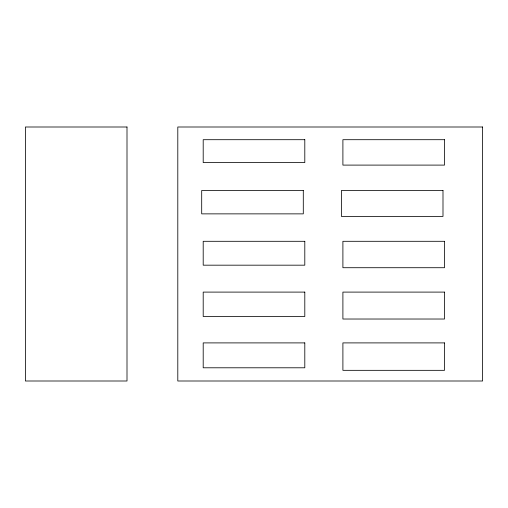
<?xml version="1.0" encoding="UTF-8"?>
<svg xmlns="http://www.w3.org/2000/svg" width="508" height="508" viewBox="0 0 508 508"><rect width="100%" height="100%" fill="white"/><g stroke="black" fill="none" stroke-linecap="round" stroke-linejoin="round"><path stroke-width="0.76" d="M127 127L25.4 127L25.4 381L127 381L127 127M482.6 127L177.8 127L177.8 381L482.6 381L482.6 127M304.8 139.7L203.2 139.7L203.2 162.56L304.8 162.56L304.8 139.7M444.5 139.7L342.9 139.7L342.9 165.1L444.5 165.1L444.5 139.7M303.295 190.5L201.695 190.5L201.695 213.868L303.295 213.868L303.295 190.5M442.995 190.5L341.395 190.5L341.395 216.408L442.995 216.408L442.995 190.5M304.8 241.3L203.2 241.3L203.2 265.176L304.8 265.176L304.8 241.3M444.5 241.3L342.9 241.3L342.9 267.716L444.5 267.716L444.5 241.3M304.8 292.1L203.2 292.1L203.2 316.484L304.8 316.484L304.8 292.1M444.5 292.1L342.9 292.1L342.9 319.024L444.5 319.024L444.5 292.1M304.8 342.9L203.2 342.9L203.2 367.792L304.8 367.792L304.8 342.9M444.5 342.9L342.9 342.9L342.9 370.332L444.5 370.332L444.5 342.9"/></g></svg>
